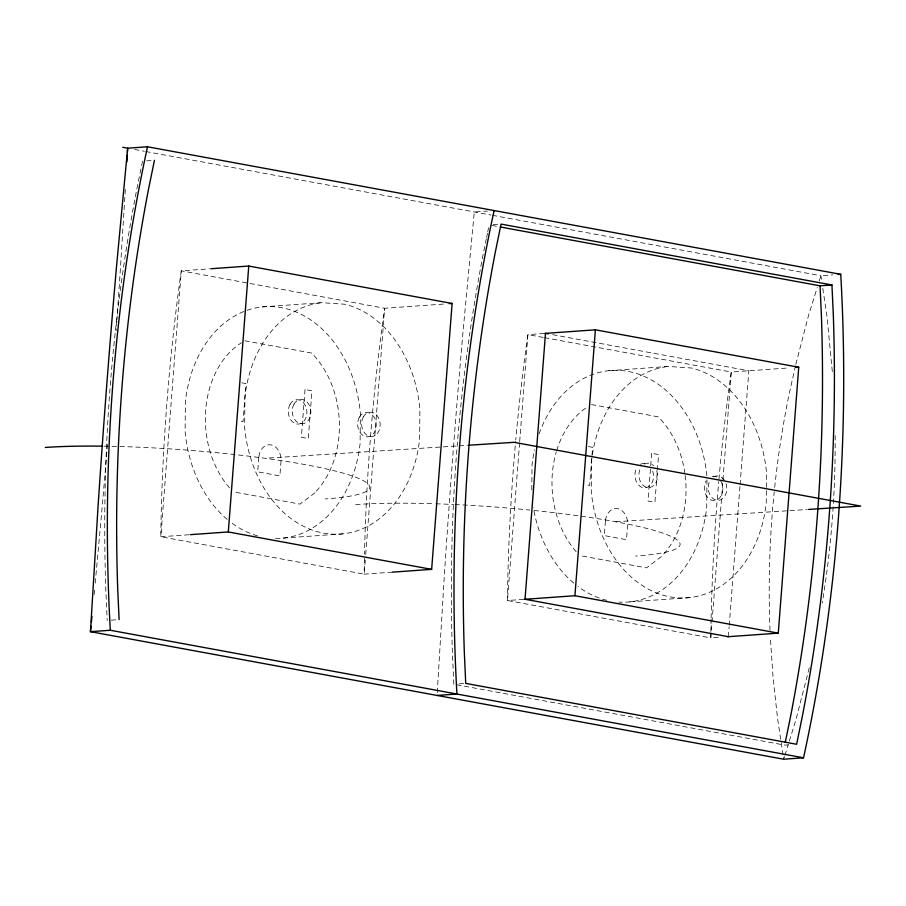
<?xml version="1.0" encoding="UTF-8"?>
<svg xmlns="http://www.w3.org/2000/svg" width="906" height="906" viewBox="0 0 906 906"><rect width="100%" height="100%" fill="white"/><g stroke="black" fill="none" stroke-linecap="round" stroke-linejoin="round"><path stroke-width="0.68" stroke-dasharray="4.53 3.4" d="M531.788 489.863L532.003 465.254A116.081 88.086 85.9 0 1 534.54 449.852M706.963 479.874L706.714 507.303A116.081 88.086 85.9 0 1 618.991 602.116M710.859 632.796L710.814 637.937L720.644 637.235M710.87 631.505L710.927 626.363A1407.131 899.228 -79.6 0 1 711.074 619.444M437.236 692.694L444.552 572.071A1001.436 88.584 -86.2 0 1 463.226 329.41L474.28 211.97L487.507 211.03M125.322 189.388L120.204 271.596A994.007 87.927 -86.2 0 1 116.942 319.569M365.265 560.101L364.189 574.166L160.838 536.748L160.951 525.186A1407.131 899.228 -79.6 0 1 179.626 282.525L181.291 270.837L209.411 268.844M365.707 554.472L384.642 308.255L445.084 303.963M519.58 442.943L507.462 600.519L710.814 637.937L731.267 372.026L788.9 367.927M519.693 441.539L527.915 334.62L544.132 333.465M728.379 636.692L729.137 626.839M729.239 625.434L739.964 486.148M740.066 484.744L748.843 370.781L552.4 334.642M94.53 590.112L93.998 595.684M95.198 583.124L101.529 514.246A994.007 87.927 -86.2 0 0 107.61 442.626M142.536 161.166L136.602 190.135A1394.912 1058.582 85.9 0 0 105.821 590.157L107.202 620.463M486.329 238.731L483.226 253.906A1394.912 1058.582 85.9 0 0 470.157 330.962M486.613 237.349L487.462 233.216M487.745 231.834L488.594 227.7M795.513 365.752L789.013 394.642A994.007 982.874 -28.8 0 0 774.37 490.35M795.819 364.382L808.628 315.107L817.223 287.553M809.273 667.813L795.921 719.851L788.594 743.464M784.517 756.589L783.701 759.217L783.282 756.419M784.924 755.276L788.186 744.777M819.273 280.985L820.904 275.741L832.807 274.892M315.05 492.83L299.92 504.098L233.227 491.822M685.163 475.491A88.154 66.908 85.9 0 1 661.414 556.544L646.544 567.869L579.851 555.593M146.512 160.883L153.125 160.419M493.136 224.654L499.75 224.19M262.264 306.919L321.789 302.683L344.835 304.235A116.081 88.086 85.9 0 1 419.897 409.07L419.625 439.297A116.081 88.086 85.9 0 1 331.222 534.076A116.081 88.086 85.9 0 1 244.643 427.485L244.914 397.247A116.081 88.086 85.9 0 1 321.789 302.683M608.889 370.69L668.413 366.454L691.448 368.006A116.081 88.086 85.9 0 1 766.521 472.841L766.25 503.068A116.081 88.086 85.9 0 1 677.835 597.847A116.081 88.086 85.9 0 1 591.267 491.256L591.539 461.018A116.081 88.086 85.9 0 1 668.413 366.454M188.946 534.755L160.838 536.748L181.291 270.837L384.642 308.255L382.978 319.931A1407.131 899.228 -79.6 0 0 364.484 554.279M283.216 538.096L342.751 533.861M392.298 572.162L364.189 574.166L364.303 562.592A1407.131 899.228 -79.6 0 1 364.45 555.672M111.166 620.18L117.78 619.715M523.679 599.376L507.462 600.519L507.575 588.957A1407.131 899.228 -79.6 0 1 515.639 441.335M629.84 601.867L689.364 597.632M459.115 683.86L464.404 683.486M788.673 744.834L784.698 745.117L455.208 684.494M269.229 458.006L467.643 445.299M615.853 521.777L807.223 509.523M134.62 149.479L144.371 151.268M145.753 151.529L490.984 215.039M492.377 215.3L820.904 275.741L821.742 281.336M491.947 225.447L498.889 226.726M543.136 337.417L527.915 334.62L526.239 346.296A1407.131 899.228 -79.6 0 0 515.763 439.931M544.517 337.666L731.267 372.026L729.59 383.702A1407.131 899.228 -79.6 0 0 718.866 480.146M244.846 340.781L311.539 353.046A88.154 66.908 85.9 0 1 314.801 492.773M591.471 404.552L658.164 416.817A88.154 66.908 85.9 0 1 684.8 472.83M241.811 382.796L245.979 383.566L243.046 421.641L238.89 420.871M588.436 446.567L592.592 447.338L589.67 485.412L585.503 484.642M783.067 755.015L777.575 718.628L773.112 677.971L770.338 637.303M822.784 288.334L826.974 316.33L832.399 372.4M453.815 684.234L452.445 653.928A1394.912 1058.582 85.9 0 1 469.965 332.332M104.054 446.182A185.028 23.194 4.4 0 1 331.177 470.033A185.028 23.194 4.4 0 1 325.231 498.968M534.03 510.474A185.028 23.194 4.4 0 1 635.627 556.069M355.696 504.574A185.028 23.194 4.4 0 1 434.54 503.747M435.865 503.793A185.028 23.194 4.4 0 1 453.6 504.495M454.993 504.551A185.028 23.194 4.4 0 1 529.761 510.044M711.108 618.051A1407.131 899.228 -79.6 0 1 718.741 481.539M770.021 630.293A994.007 982.874 -28.8 0 1 774.234 491.743M835.151 435.503A1001.436 990.224 -28.8 0 1 822.263 602.966M116.84 320.984A994.007 87.927 -86.2 0 1 116.138 330.826M257.519 535.842A116.081 88.086 85.9 0 1 231.438 522.751M227.18 519.376A116.081 88.086 85.9 0 1 185.107 431.709L185.39 401.483A116.081 88.086 85.9 0 1 273.793 306.704A116.081 88.086 85.9 0 1 360.373 413.295L360.101 443.532A116.081 88.086 85.9 0 1 273.737 538.413M229.546 487.892A88.154 66.908 85.9 0 1 241.483 342.751M606.805 600.304A116.081 88.086 85.9 0 1 578.062 586.522M573.804 583.147A116.081 88.086 85.9 0 1 533.351 507.768M539.161 433.748A116.081 88.086 85.9 0 1 632.547 372.389A116.081 88.086 85.9 0 1 706.861 475.707M720.746 481.075A12.22 9.275 85.9 0 1 720.032 497.496A12.22 9.275 85.9 0 1 707.495 497.349A12.22 9.275 85.9 0 1 706.012 480.905M712.059 476.307A12.22 9.275 85.9 0 1 718.979 478.81M725.989 483.566A12.22 9.275 85.9 0 1 716.589 500.225A12.22 9.275 85.9 0 1 709.987 480.622M713.702 476.816A12.22 9.275 85.9 0 1 724.721 480.792M652.705 471.097A12.22 9.275 85.9 0 1 643.305 487.756A12.22 9.275 85.9 0 1 636.692 468.153M640.417 464.348A12.22 9.275 85.9 0 1 647.518 464.427M656.669 470.814A12.22 9.275 85.9 0 1 647.269 487.473A12.22 9.275 85.9 0 1 640.655 467.87M644.381 464.065A12.22 9.275 85.9 0 1 653.622 465.763M576.159 551.663A88.154 66.908 85.9 0 1 556.329 451.788M556.714 450.475A88.154 66.908 85.9 0 1 588.107 406.522M258.81 457.326L257.7 471.833L279.875 475.91L280.996 461.414A14.666 11.132 85.9 0 0 271.019 444.869A14.666 11.132 85.9 0 0 258.81 457.326M305.039 389.523L301.37 437.27L308.3 438.549L311.97 390.803L305.039 389.523M605.435 521.097L604.313 535.605L626.499 539.682L627.62 525.186A14.666 11.132 85.9 0 0 617.643 508.64A14.666 11.132 85.9 0 0 605.435 521.097M651.663 453.294L647.994 501.041L654.925 502.32L658.594 454.574L651.663 453.294M359.388 417.134A12.22 9.275 85.9 0 0 366.001 436.737A12.22 9.275 85.9 0 0 375.401 420.078A12.22 9.275 85.9 0 0 359.388 417.134M363.363 416.851A12.22 9.275 85.9 0 0 369.965 436.454A12.22 9.275 85.9 0 0 379.365 419.795A12.22 9.275 85.9 0 0 363.363 416.851M290.067 404.382A12.22 9.275 85.9 0 0 296.681 423.985A12.22 9.275 85.9 0 0 306.081 407.326A12.22 9.275 85.9 0 0 290.067 404.382M294.031 404.099A12.22 9.275 85.9 0 0 300.645 423.702A12.22 9.275 85.9 0 0 310.045 407.043A12.22 9.275 85.9 0 0 294.031 404.099"/><path stroke-width="1.36" d="M126.885 161.925L127.27 155.062M127.429 152.321L127.667 148.199L147.508 146.783L840.745 274.325A1407.131 1067.857 85.9 0 1 803.543 757.801L783.701 759.217L90.464 631.675L97.939 508.3A1001.436 88.584 -86.2 0 1 116.602 265.639L127.667 148.199L122.729 147.293M190.351 534.653L228.301 531.958L248.765 266.047L452.117 303.465L431.652 569.364L392.298 572.162M524.325 599.33L574.925 595.729L595.389 329.818L798.741 367.236L778.277 633.147L727.677 636.737M91.008 626.137L90.464 631.675L110.306 630.259L803.543 757.801M91.415 621.98L91.959 616.442M154.45 160.317L148.505 189.286A1394.912 1058.582 85.9 0 0 117.723 589.308L119.105 619.625M785.264 742.354L790.644 716.148A1394.912 1058.582 85.9 0 0 821.425 316.126L820.043 285.82L500.282 226.987M210.815 268.742L248.765 266.047M838.107 274.518L840.745 274.325M449.297 303.657L452.117 303.465M820.043 285.82L831.946 284.971L833.327 315.288A1394.912 1058.582 85.9 0 1 802.546 715.298L796.612 744.268L465.729 683.396L464.348 653.079A1394.912 1058.582 85.9 0 1 495.129 253.057L501.063 224.099L831.946 284.971M544.789 333.419L595.389 329.818M795.921 367.428L798.741 367.236M437.077 695.446L456.93 694.03A1407.131 1067.857 85.9 0 1 494.121 210.554M469.048 445.208L514.076 442.321L860.7 506.092L808.639 509.432M548.255 333.872L545.491 333.363L525.027 599.274L728.379 636.692M228.301 531.958L431.652 569.364M574.925 595.729L778.277 633.147M45.3 447.462A185.028 23.194 4.4 0 1 102.65 446.16M110.306 630.259A1407.131 1067.857 85.9 0 1 147.508 146.783"/></g></svg>
